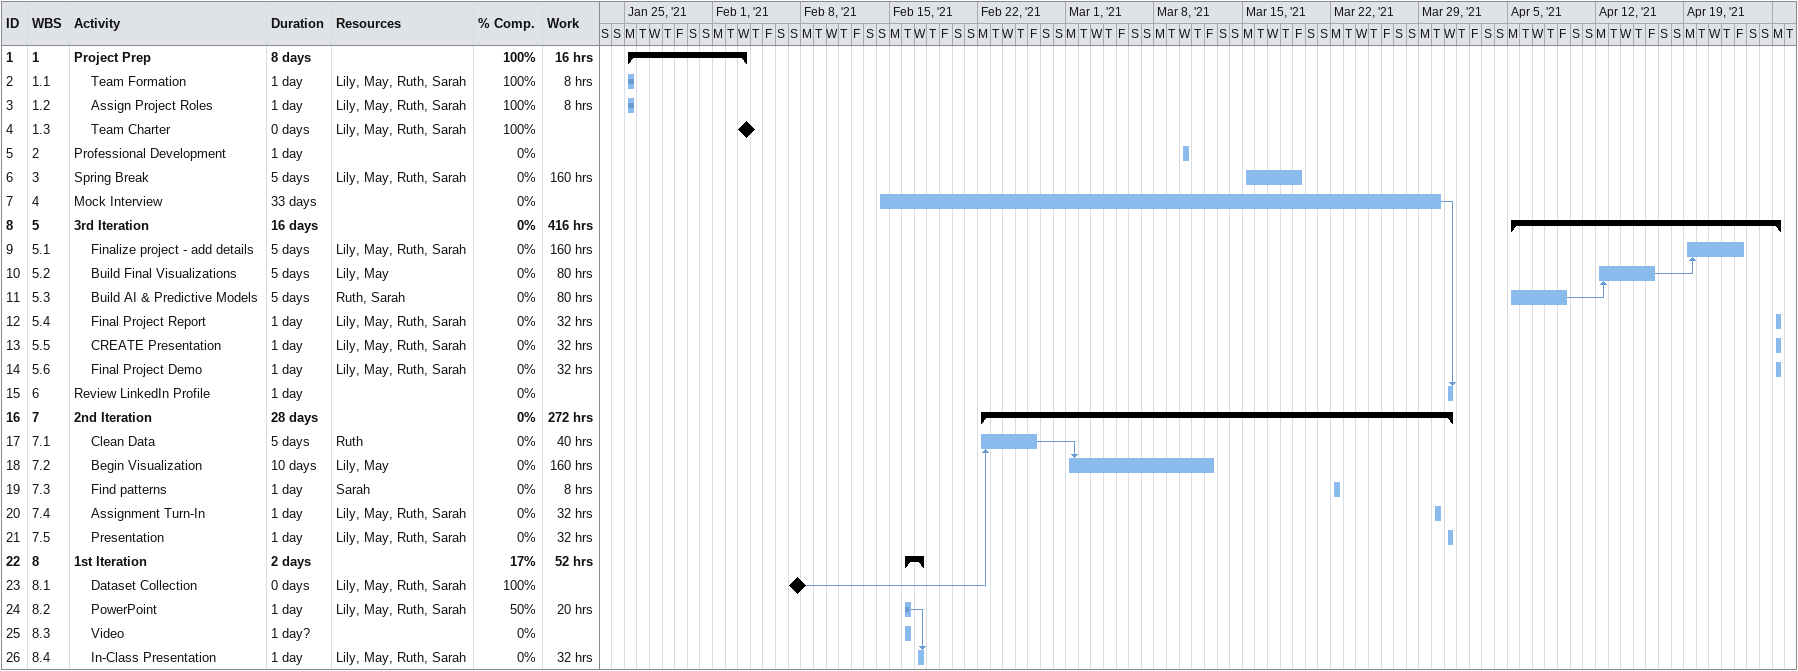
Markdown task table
| ID | WBS | Task | Duration | Start | Finish | Predecessors | Resources | % complete | Work (h) |
|---|---|---|---|---|---|---|---|---|---|
| 1 | 1 | **Project Prep** | 8d | 2021-01-25 | 2021-02-03 |  |  | 100 | 16 |
| 2 | 1.1 | Team Formation | 1d | 2021-01-25 | 2021-01-25 |  | Lily, May, Ruth, Sarah | 100 | 8 |
| 3 | 1.2 | Assign Project Roles | 1d | 2021-01-25 | 2021-01-25 |  | Lily, May, Ruth, Sarah | 100 | 8 |
| 4 | 1.3 | Team Charter | 0d | 2021-02-03 | 2021-02-03 |  | Lily, May, Ruth, Sarah | 100 |  |
| 5 | 2 | Professional Development | 1d | 2021-03-10 | 2021-03-10 |  |  | 0 |  |
| 6 | 3 | Spring Break | 5d | 2021-03-15 | 2021-03-19 |  | Lily, May, Ruth, Sarah | 0 | 160 |
| 7 | 4 | Mock Interview | 33d | 2021-02-14 | 2021-03-30 |  |  | 0 |  |
| 8 | 5 | **3rd Iteration** | 16d | 2021-04-05 | 2021-04-26 |  |  | 0 | 416 |
| 9 | 5.1 | Finalize project - add details | 5d | 2021-04-19 | 2021-04-23 | 10 | Lily, May, Ruth, Sarah | 0 | 160 |
| 10 | 5.2 | Build Final Visualizations | 5d | 2021-04-12 | 2021-04-16 | 11 | Lily, May | 0 | 80 |
| 11 | 5.3 | Build AI & Predictive Models | 5d | 2021-04-05 | 2021-04-09 |  | Ruth, Sarah | 0 | 80 |
| 12 | 5.4 | Final Project Report | 1d | 2021-04-26 | 2021-04-26 |  | Lily, May, Ruth, Sarah | 0 | 32 |
| 13 | 5.5 | CREATE Presentation | 1d | 2021-04-26 | 2021-04-26 |  | Lily, May, Ruth, Sarah | 0 | 32 |
| 14 | 5.6 | Final Project Demo | 1d | 2021-04-26 | 2021-04-26 |  | Lily, May, Ruth, Sarah | 0 | 32 |
| 15 | 6 | Review LinkedIn Profile | 1d | 2021-03-31 | 2021-03-31 | 7 |  | 0 |  |
| 16 | 7 | **2nd Iteration** | 28d | 2021-02-22 | 2021-03-31 |  |  | 0 | 272 |
| 17 | 7.1 | Clean Data | 5d | 2021-02-22 | 2021-02-26 | 23 | Ruth | 0 | 40 |
| 18 | 7.2 | Begin Visualization | 10d | 2021-03-01 | 2021-03-12 | 17 | Lily, May | 0 | 160 |
| 19 | 7.3 | Find patterns | 1d | 2021-03-22 | 2021-03-22 |  | Sarah | 0 | 8 |
| 20 | 7.4 | Assignment Turn-In | 1d | 2021-03-30 | 2021-03-30 |  | Lily, May, Ruth, Sarah | 0 | 32 |
| 21 | 7.5 | Presentation | 1d | 2021-03-31 | 2021-03-31 |  | Lily, May, Ruth, Sarah | 0 | 32 |
| 22 | 8 | **1st Iteration** | 2d | 2021-02-16 | 2021-02-17 |  |  | 17 | 52 |
| 23 | 8.1 | Dataset Collection | 0d | 2021-02-07 | 2021-02-07 |  | Lily, May, Ruth, Sarah | 100 |  |
| 24 | 8.2 | PowerPoint | 1d | 2021-02-16 | 2021-02-16 |  | Lily, May, Ruth, Sarah | 50 | 20 |
| 25 | 8.3 | Video | 1d? | 2021-02-16 | 2021-02-16 |  |  | 0 |  |
| 26 | 8.4 | In-Class Presentation | 1d | 2021-02-17 | 2021-02-17 | 24 | Lily, May, Ruth, Sarah | 0 | 32 |
